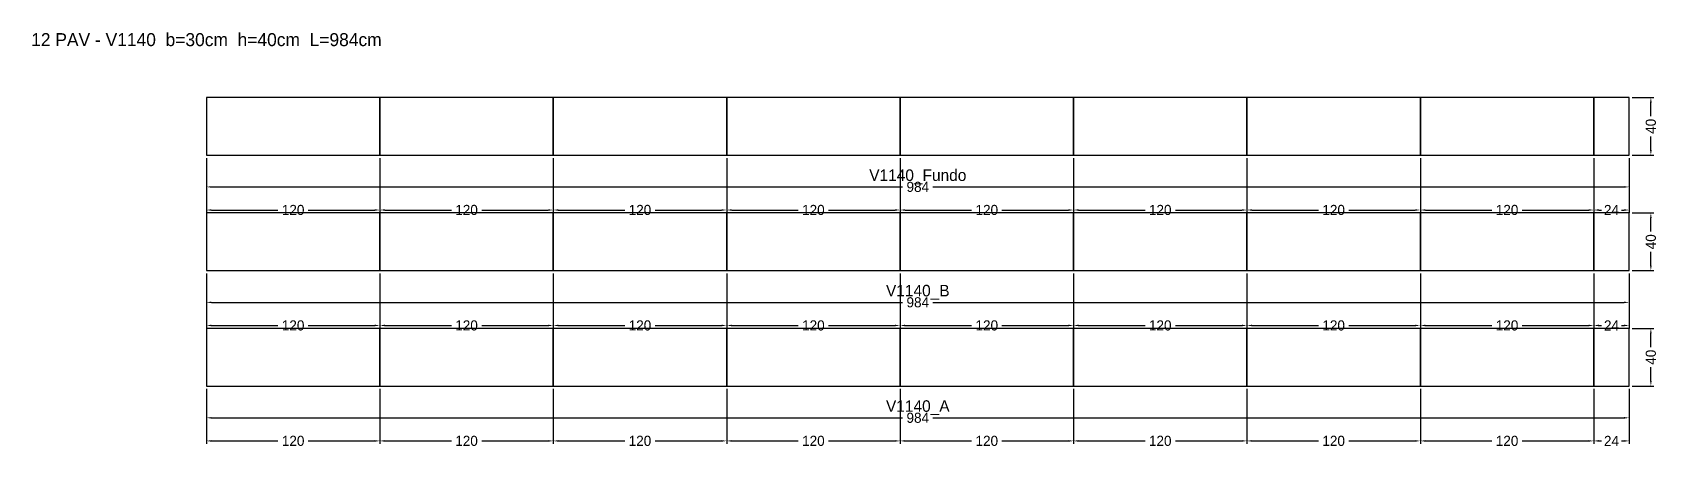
# Model space of a CAD drawing. Header units: metres. Extents: x -120 to 1004, y -43 to 245.
import ezdxf

# ---------------------------------------------------------------- set-up
doc = ezdxf.new("R2010")
doc.units = ezdxf.units.M
for name, color, linetype in [('COTA', 3, 'Continuous'), ('NOMENCLATURA', 2, 'Continuous'), ('Paineis', 7, 'Continuous'), ('Texto Secao', 2, 'Continuous')]:
    doc.layers.add(name, color=color, linetype=linetype)
doc.dimstyles.new('COTA_VIG', dxfattribs={"dimtxt": 7, "dimasz": 3.5, "dimexe": 2, "dimexo": 2, "dimgap": 1.5, "dimtad": 1, "dimdec": 1, "dimcen": 2.5, "dimclrd": 3, "dimclre": 3, "dimclrt": 3, "dimazin": 3, "dimtfac": 1, "dimtmove": 0, "dimatfit": 3})

# ---------------------------------------------------------------- blocks, each defined once
blk = doc.blocks.new('_CLOSEDFILLED')
at = {"color": 0, "linetype": 'BYBLOCK'}
blk.add_solid([(-1, 0.16), (0, 0), (-1, -0.16)], dxfattribs=at)
blk = doc.blocks.new('*D1')
at = {"color": 3}
for p, q in [((0, -2), (0, -24)), ((984.5, -2), (984.5, -24)), ((3.5, -22), (481.75, -22)), ((502.75, -22), (981, -22))]:
    blk.add_line(p, q, dxfattribs=at)
at = {"layer": 'Defpoints'}
for p in [(0, 0), (984.5, 0), (0, -22)]:
    blk.add_point(p, dxfattribs=at)
at = {"layer": 'COTA', "color": 3, "xscale": 3.5, "yscale": 3.5, "rotation": 180}
blk.add_blockref('_CLOSEDFILLED', (0, -22), dxfattribs=at)
at = {"layer": 'COTA', "color": 3, "xscale": 3.5, "yscale": 3.5}
blk.add_blockref('_CLOSEDFILLED', (984.5, -22), dxfattribs=at)
at = {"layer": 'COTA', "color": 3, "insert": (492.25, -22), "char_height": 7, "attachment_point": 5}
blk.add_mtext('984', dxfattribs=at)
blk = doc.blocks.new('*D2')
at = {"color": 3}
for p, q in [((0, -2), (0, -40)), ((120, -2), (120, -40)), ((3.5, -38), (49.5, -38)), ((70.5, -38), (116.5, -38))]:
    blk.add_line(p, q, dxfattribs=at)
at = {"layer": 'Defpoints'}
for p in [(0, 0), (120, 0), (0, -38)]:
    blk.add_point(p, dxfattribs=at)
at = {"layer": 'COTA', "color": 3, "xscale": 3.5, "yscale": 3.5, "rotation": 180}
blk.add_blockref('_CLOSEDFILLED', (0, -38), dxfattribs=at)
at = {"layer": 'COTA', "color": 3, "xscale": 3.5, "yscale": 3.5}
blk.add_blockref('_CLOSEDFILLED', (120, -38), dxfattribs=at)
at = {"layer": 'COTA', "color": 3, "insert": (60, -38), "char_height": 7, "attachment_point": 5}
blk.add_mtext('120', dxfattribs=at)
blk = doc.blocks.new('*D3')
at = {"color": 3}
for p, q in [((120, -2), (120, -40)), ((240, -2), (240, -40)), ((123.5, -38), (169.5, -38)), ((190.5, -38), (236.5, -38))]:
    blk.add_line(p, q, dxfattribs=at)
at = {"layer": 'Defpoints'}
for p in [(120, 0), (240, 0), (120, -38)]:
    blk.add_point(p, dxfattribs=at)
at = {"layer": 'COTA', "color": 3, "xscale": 3.5, "yscale": 3.5, "rotation": 180}
blk.add_blockref('_CLOSEDFILLED', (120, -38), dxfattribs=at)
at = {"layer": 'COTA', "color": 3, "xscale": 3.5, "yscale": 3.5}
blk.add_blockref('_CLOSEDFILLED', (240, -38), dxfattribs=at)
at = {"layer": 'COTA', "color": 3, "insert": (180, -38), "char_height": 7, "attachment_point": 5}
blk.add_mtext('120', dxfattribs=at)
blk = doc.blocks.new('*D4')
at = {"color": 3}
for p, q in [((240, -2), (240, -40)), ((360, -2), (360, -40)), ((243.5, -38), (289.5, -38)), ((310.5, -38), (356.5, -38))]:
    blk.add_line(p, q, dxfattribs=at)
at = {"layer": 'Defpoints'}
for p in [(240, 0), (360, 0), (240, -38)]:
    blk.add_point(p, dxfattribs=at)
at = {"layer": 'COTA', "color": 3, "xscale": 3.5, "yscale": 3.5, "rotation": 180}
blk.add_blockref('_CLOSEDFILLED', (240, -38), dxfattribs=at)
at = {"layer": 'COTA', "color": 3, "xscale": 3.5, "yscale": 3.5}
blk.add_blockref('_CLOSEDFILLED', (360, -38), dxfattribs=at)
at = {"layer": 'COTA', "color": 3, "insert": (300, -38), "char_height": 7, "attachment_point": 5}
blk.add_mtext('120', dxfattribs=at)
blk = doc.blocks.new('*D5')
at = {"color": 3}
for p, q in [((360, -2), (360, -40)), ((480, -2), (480, -40)), ((363.5, -38), (409.5, -38)), ((430.5, -38), (476.5, -38))]:
    blk.add_line(p, q, dxfattribs=at)
at = {"layer": 'Defpoints'}
for p in [(360, 0), (480, 0), (360, -38)]:
    blk.add_point(p, dxfattribs=at)
at = {"layer": 'COTA', "color": 3, "xscale": 3.5, "yscale": 3.5, "rotation": 180}
blk.add_blockref('_CLOSEDFILLED', (360, -38), dxfattribs=at)
at = {"layer": 'COTA', "color": 3, "xscale": 3.5, "yscale": 3.5}
blk.add_blockref('_CLOSEDFILLED', (480, -38), dxfattribs=at)
at = {"layer": 'COTA', "color": 3, "insert": (420, -38), "char_height": 7, "attachment_point": 5}
blk.add_mtext('120', dxfattribs=at)
blk = doc.blocks.new('*D6')
at = {"color": 3}
for p, q in [((480, -2), (480, -40)), ((600, -2), (600, -40)), ((483.5, -38), (529.5, -38)), ((550.5, -38), (596.5, -38))]:
    blk.add_line(p, q, dxfattribs=at)
at = {"layer": 'Defpoints'}
for p in [(480, 0), (600, 0), (480, -38)]:
    blk.add_point(p, dxfattribs=at)
at = {"layer": 'COTA', "color": 3, "xscale": 3.5, "yscale": 3.5, "rotation": 180}
blk.add_blockref('_CLOSEDFILLED', (480, -38), dxfattribs=at)
at = {"layer": 'COTA', "color": 3, "xscale": 3.5, "yscale": 3.5}
blk.add_blockref('_CLOSEDFILLED', (600, -38), dxfattribs=at)
at = {"layer": 'COTA', "color": 3, "insert": (540, -38), "char_height": 7, "attachment_point": 5}
blk.add_mtext('120', dxfattribs=at)
blk = doc.blocks.new('*D7')
at = {"color": 3}
for p, q in [((600, -2), (600, -40)), ((720, -2), (720, -40)), ((603.5, -38), (649.5, -38)), ((670.5, -38), (716.5, -38))]:
    blk.add_line(p, q, dxfattribs=at)
at = {"layer": 'Defpoints'}
for p in [(600, 0), (720, 0), (600, -38)]:
    blk.add_point(p, dxfattribs=at)
at = {"layer": 'COTA', "color": 3, "xscale": 3.5, "yscale": 3.5, "rotation": 180}
blk.add_blockref('_CLOSEDFILLED', (600, -38), dxfattribs=at)
at = {"layer": 'COTA', "color": 3, "xscale": 3.5, "yscale": 3.5}
blk.add_blockref('_CLOSEDFILLED', (720, -38), dxfattribs=at)
at = {"layer": 'COTA', "color": 3, "insert": (660, -38), "char_height": 7, "attachment_point": 5}
blk.add_mtext('120', dxfattribs=at)
blk = doc.blocks.new('*D8')
at = {"color": 3}
for p, q in [((720, -2), (720, -40)), ((840, -2), (840, -40)), ((723.5, -38), (769.5, -38)), ((790.5, -38), (836.5, -38))]:
    blk.add_line(p, q, dxfattribs=at)
at = {"layer": 'Defpoints'}
for p in [(720, 0), (840, 0), (720, -38)]:
    blk.add_point(p, dxfattribs=at)
at = {"layer": 'COTA', "color": 3, "xscale": 3.5, "yscale": 3.5, "rotation": 180}
blk.add_blockref('_CLOSEDFILLED', (720, -38), dxfattribs=at)
at = {"layer": 'COTA', "color": 3, "xscale": 3.5, "yscale": 3.5}
blk.add_blockref('_CLOSEDFILLED', (840, -38), dxfattribs=at)
at = {"layer": 'COTA', "color": 3, "insert": (780, -38), "char_height": 7, "attachment_point": 5}
blk.add_mtext('120', dxfattribs=at)
blk = doc.blocks.new('*D9')
at = {"color": 3}
for p, q in [((840, -2), (840, -40)), ((960, -2), (960, -40)), ((843.5, -38), (889.5, -38)), ((910.5, -38), (956.5, -38))]:
    blk.add_line(p, q, dxfattribs=at)
at = {"layer": 'Defpoints'}
for p in [(840, 0), (960, 0), (840, -38)]:
    blk.add_point(p, dxfattribs=at)
at = {"layer": 'COTA', "color": 3, "xscale": 3.5, "yscale": 3.5, "rotation": 180}
blk.add_blockref('_CLOSEDFILLED', (840, -38), dxfattribs=at)
at = {"layer": 'COTA', "color": 3, "xscale": 3.5, "yscale": 3.5}
blk.add_blockref('_CLOSEDFILLED', (960, -38), dxfattribs=at)
at = {"layer": 'COTA', "color": 3, "insert": (900, -38), "char_height": 7, "attachment_point": 5}
blk.add_mtext('120', dxfattribs=at)
blk = doc.blocks.new('*D10')
at = {"color": 3}
for p, q in [((960, -2), (960, -40)), ((984.5, -2), (984.5, -40)), ((963.5, -38), (965.25, -38)), ((979.25, -38), (981, -38))]:
    blk.add_line(p, q, dxfattribs=at)
at = {"layer": 'Defpoints'}
for p in [(960, 0), (984.5, 0), (960, -38)]:
    blk.add_point(p, dxfattribs=at)
at = {"layer": 'COTA', "color": 3, "xscale": 3.5, "yscale": 3.5, "rotation": 180}
blk.add_blockref('_CLOSEDFILLED', (960, -38), dxfattribs=at)
at = {"layer": 'COTA', "color": 3, "xscale": 3.5, "yscale": 3.5}
blk.add_blockref('_CLOSEDFILLED', (984.5, -38), dxfattribs=at)
at = {"layer": 'COTA', "color": 3, "insert": (972.25, -38), "char_height": 7, "attachment_point": 5}
blk.add_mtext('24', dxfattribs=at)
blk = doc.blocks.new('*D11')
at = {"color": 3}
for p, q in [((986.5, 40), (1001.5, 40)), ((999.5, 27), (999.5, 36.5)), ((999.5, 3.5), (999.5, 13)), ((986.5, 0), (1001.5, 0))]:
    blk.add_line(p, q, dxfattribs=at)
at = {"layer": 'Defpoints'}
for p in [(984.5, 40), (984.5, 0), (999.5, 0)]:
    blk.add_point(p, dxfattribs=at)
at = {"layer": 'COTA', "color": 3, "xscale": 3.5, "yscale": 3.5}
for p, rotation in [((999.5, 40), 90), ((999.5, 0), 270)]:
    blk.add_blockref('_CLOSEDFILLED', p, dxfattribs=dict(at, rotation=rotation))
at = {"layer": 'COTA', "color": 3, "insert": (999.5, 20), "char_height": 7, "attachment_point": 5, "rotation": 90}
blk.add_mtext('40', dxfattribs=at)
blk = doc.blocks.new('*D12')
at = {"color": 3}
for p, q in [((0, 78), (0, 56)), ((984.5, 78), (984.5, 56)), ((3.5, 58), (481.75, 58)), ((502.75, 58), (981, 58))]:
    blk.add_line(p, q, dxfattribs=at)
at = {"layer": 'Defpoints'}
for p in [(0, 80), (984.5, 80), (0, 58)]:
    blk.add_point(p, dxfattribs=at)
at = {"layer": 'COTA', "color": 3, "xscale": 3.5, "yscale": 3.5, "rotation": 180}
blk.add_blockref('_CLOSEDFILLED', (0, 58), dxfattribs=at)
at = {"layer": 'COTA', "color": 3, "xscale": 3.5, "yscale": 3.5}
blk.add_blockref('_CLOSEDFILLED', (984.5, 58), dxfattribs=at)
at = {"layer": 'COTA', "color": 3, "insert": (492.25, 58), "char_height": 7, "attachment_point": 5}
blk.add_mtext('984', dxfattribs=at)
blk = doc.blocks.new('*D13')
at = {"color": 3}
for p, q in [((0, 78), (0, 40)), ((120, 78), (120, 40)), ((3.5, 42), (49.5, 42)), ((70.5, 42), (116.5, 42))]:
    blk.add_line(p, q, dxfattribs=at)
at = {"layer": 'Defpoints'}
for p in [(0, 80), (120, 80), (0, 42)]:
    blk.add_point(p, dxfattribs=at)
at = {"layer": 'COTA', "color": 3, "xscale": 3.5, "yscale": 3.5, "rotation": 180}
blk.add_blockref('_CLOSEDFILLED', (0, 42), dxfattribs=at)
at = {"layer": 'COTA', "color": 3, "xscale": 3.5, "yscale": 3.5}
blk.add_blockref('_CLOSEDFILLED', (120, 42), dxfattribs=at)
at = {"layer": 'COTA', "color": 3, "insert": (60, 42), "char_height": 7, "attachment_point": 5}
blk.add_mtext('120', dxfattribs=at)
blk = doc.blocks.new('*D14')
at = {"color": 3}
for p, q in [((120, 78), (120, 40)), ((240, 78), (240, 40)), ((123.5, 42), (169.5, 42)), ((190.5, 42), (236.5, 42))]:
    blk.add_line(p, q, dxfattribs=at)
at = {"layer": 'Defpoints'}
for p in [(120, 80), (240, 80), (120, 42)]:
    blk.add_point(p, dxfattribs=at)
at = {"layer": 'COTA', "color": 3, "xscale": 3.5, "yscale": 3.5, "rotation": 180}
blk.add_blockref('_CLOSEDFILLED', (120, 42), dxfattribs=at)
at = {"layer": 'COTA', "color": 3, "xscale": 3.5, "yscale": 3.5}
blk.add_blockref('_CLOSEDFILLED', (240, 42), dxfattribs=at)
at = {"layer": 'COTA', "color": 3, "insert": (180, 42), "char_height": 7, "attachment_point": 5}
blk.add_mtext('120', dxfattribs=at)
blk = doc.blocks.new('*D15')
at = {"color": 3}
for p, q in [((240, 78), (240, 40)), ((360, 78), (360, 40)), ((243.5, 42), (289.5, 42)), ((310.5, 42), (356.5, 42))]:
    blk.add_line(p, q, dxfattribs=at)
at = {"layer": 'Defpoints'}
for p in [(240, 80), (360, 80), (240, 42)]:
    blk.add_point(p, dxfattribs=at)
at = {"layer": 'COTA', "color": 3, "xscale": 3.5, "yscale": 3.5, "rotation": 180}
blk.add_blockref('_CLOSEDFILLED', (240, 42), dxfattribs=at)
at = {"layer": 'COTA', "color": 3, "xscale": 3.5, "yscale": 3.5}
blk.add_blockref('_CLOSEDFILLED', (360, 42), dxfattribs=at)
at = {"layer": 'COTA', "color": 3, "insert": (300, 42), "char_height": 7, "attachment_point": 5}
blk.add_mtext('120', dxfattribs=at)
blk = doc.blocks.new('*D16')
at = {"color": 3}
for p, q in [((360, 78), (360, 40)), ((480, 78), (480, 40)), ((363.5, 42), (409.5, 42)), ((430.5, 42), (476.5, 42))]:
    blk.add_line(p, q, dxfattribs=at)
at = {"layer": 'Defpoints'}
for p in [(360, 80), (480, 80), (360, 42)]:
    blk.add_point(p, dxfattribs=at)
at = {"layer": 'COTA', "color": 3, "xscale": 3.5, "yscale": 3.5, "rotation": 180}
blk.add_blockref('_CLOSEDFILLED', (360, 42), dxfattribs=at)
at = {"layer": 'COTA', "color": 3, "xscale": 3.5, "yscale": 3.5}
blk.add_blockref('_CLOSEDFILLED', (480, 42), dxfattribs=at)
at = {"layer": 'COTA', "color": 3, "insert": (420, 42), "char_height": 7, "attachment_point": 5}
blk.add_mtext('120', dxfattribs=at)
blk = doc.blocks.new('*D17')
at = {"color": 3}
for p, q in [((480, 78), (480, 40)), ((600, 78), (600, 40)), ((483.5, 42), (529.5, 42)), ((550.5, 42), (596.5, 42))]:
    blk.add_line(p, q, dxfattribs=at)
at = {"layer": 'Defpoints'}
for p in [(480, 80), (600, 80), (480, 42)]:
    blk.add_point(p, dxfattribs=at)
at = {"layer": 'COTA', "color": 3, "xscale": 3.5, "yscale": 3.5, "rotation": 180}
blk.add_blockref('_CLOSEDFILLED', (480, 42), dxfattribs=at)
at = {"layer": 'COTA', "color": 3, "xscale": 3.5, "yscale": 3.5}
blk.add_blockref('_CLOSEDFILLED', (600, 42), dxfattribs=at)
at = {"layer": 'COTA', "color": 3, "insert": (540, 42), "char_height": 7, "attachment_point": 5}
blk.add_mtext('120', dxfattribs=at)
blk = doc.blocks.new('*D18')
at = {"color": 3}
for p, q in [((600, 78), (600, 40)), ((720, 78), (720, 40)), ((603.5, 42), (649.5, 42)), ((670.5, 42), (716.5, 42))]:
    blk.add_line(p, q, dxfattribs=at)
at = {"layer": 'Defpoints'}
for p in [(600, 80), (720, 80), (600, 42)]:
    blk.add_point(p, dxfattribs=at)
at = {"layer": 'COTA', "color": 3, "xscale": 3.5, "yscale": 3.5, "rotation": 180}
blk.add_blockref('_CLOSEDFILLED', (600, 42), dxfattribs=at)
at = {"layer": 'COTA', "color": 3, "xscale": 3.5, "yscale": 3.5}
blk.add_blockref('_CLOSEDFILLED', (720, 42), dxfattribs=at)
at = {"layer": 'COTA', "color": 3, "insert": (660, 42), "char_height": 7, "attachment_point": 5}
blk.add_mtext('120', dxfattribs=at)
blk = doc.blocks.new('*D19')
at = {"color": 3}
for p, q in [((720, 78), (720, 40)), ((840, 78), (840, 40)), ((723.5, 42), (769.5, 42)), ((790.5, 42), (836.5, 42))]:
    blk.add_line(p, q, dxfattribs=at)
at = {"layer": 'Defpoints'}
for p in [(720, 80), (840, 80), (720, 42)]:
    blk.add_point(p, dxfattribs=at)
at = {"layer": 'COTA', "color": 3, "xscale": 3.5, "yscale": 3.5, "rotation": 180}
blk.add_blockref('_CLOSEDFILLED', (720, 42), dxfattribs=at)
at = {"layer": 'COTA', "color": 3, "xscale": 3.5, "yscale": 3.5}
blk.add_blockref('_CLOSEDFILLED', (840, 42), dxfattribs=at)
at = {"layer": 'COTA', "color": 3, "insert": (780, 42), "char_height": 7, "attachment_point": 5}
blk.add_mtext('120', dxfattribs=at)
blk = doc.blocks.new('*D20')
at = {"color": 3}
for p, q in [((840, 78), (840, 40)), ((960, 78), (960, 40)), ((843.5, 42), (889.5, 42)), ((910.5, 42), (956.5, 42))]:
    blk.add_line(p, q, dxfattribs=at)
at = {"layer": 'Defpoints'}
for p in [(840, 80), (960, 80), (840, 42)]:
    blk.add_point(p, dxfattribs=at)
at = {"layer": 'COTA', "color": 3, "xscale": 3.5, "yscale": 3.5, "rotation": 180}
blk.add_blockref('_CLOSEDFILLED', (840, 42), dxfattribs=at)
at = {"layer": 'COTA', "color": 3, "xscale": 3.5, "yscale": 3.5}
blk.add_blockref('_CLOSEDFILLED', (960, 42), dxfattribs=at)
at = {"layer": 'COTA', "color": 3, "insert": (900, 42), "char_height": 7, "attachment_point": 5}
blk.add_mtext('120', dxfattribs=at)
blk = doc.blocks.new('*D21')
at = {"color": 3}
for p, q in [((960, 78), (960, 40)), ((984.5, 78), (984.5, 40)), ((963.5, 42), (965.25, 42)), ((979.25, 42), (981, 42))]:
    blk.add_line(p, q, dxfattribs=at)
at = {"layer": 'Defpoints'}
for p in [(960, 80), (984.5, 80), (960, 42)]:
    blk.add_point(p, dxfattribs=at)
at = {"layer": 'COTA', "color": 3, "xscale": 3.5, "yscale": 3.5, "rotation": 180}
blk.add_blockref('_CLOSEDFILLED', (960, 42), dxfattribs=at)
at = {"layer": 'COTA', "color": 3, "xscale": 3.5, "yscale": 3.5}
blk.add_blockref('_CLOSEDFILLED', (984.5, 42), dxfattribs=at)
at = {"layer": 'COTA', "color": 3, "insert": (972.25, 42), "char_height": 7, "attachment_point": 5}
blk.add_mtext('24', dxfattribs=at)
blk = doc.blocks.new('*D22')
at = {"color": 3}
for p, q in [((986.5, 120), (1001.5, 120)), ((999.5, 107), (999.5, 116.5)), ((999.5, 83.5), (999.5, 93)), ((986.5, 80), (1001.5, 80))]:
    blk.add_line(p, q, dxfattribs=at)
at = {"layer": 'Defpoints'}
for p in [(984.5, 120), (984.5, 80), (999.5, 80)]:
    blk.add_point(p, dxfattribs=at)
at = {"layer": 'COTA', "color": 3, "xscale": 3.5, "yscale": 3.5}
for p, rotation in [((999.5, 120), 90), ((999.5, 80), 270)]:
    blk.add_blockref('_CLOSEDFILLED', p, dxfattribs=dict(at, rotation=rotation))
at = {"layer": 'COTA', "color": 3, "insert": (999.5, 100), "char_height": 7, "attachment_point": 5, "rotation": 90}
blk.add_mtext('40', dxfattribs=at)
blk = doc.blocks.new('*D23')
at = {"color": 3}
for p, q in [((0, 158), (0, 136)), ((984.5, 158), (984.5, 136)), ((3.5, 138), (481.75, 138)), ((502.75, 138), (981, 138))]:
    blk.add_line(p, q, dxfattribs=at)
at = {"layer": 'Defpoints'}
for p in [(0, 160), (984.5, 160), (0, 138)]:
    blk.add_point(p, dxfattribs=at)
at = {"layer": 'COTA', "color": 3, "xscale": 3.5, "yscale": 3.5, "rotation": 180}
blk.add_blockref('_CLOSEDFILLED', (0, 138), dxfattribs=at)
at = {"layer": 'COTA', "color": 3, "xscale": 3.5, "yscale": 3.5}
blk.add_blockref('_CLOSEDFILLED', (984.5, 138), dxfattribs=at)
at = {"layer": 'COTA', "color": 3, "insert": (492.25, 138), "char_height": 7, "attachment_point": 5}
blk.add_mtext('984', dxfattribs=at)
blk = doc.blocks.new('*D24')
at = {"color": 3}
for p, q in [((0, 158), (0, 120)), ((120, 158), (120, 120)), ((3.5, 122), (49.5, 122)), ((70.5, 122), (116.5, 122))]:
    blk.add_line(p, q, dxfattribs=at)
at = {"layer": 'Defpoints'}
for p in [(0, 160), (120, 160), (0, 122)]:
    blk.add_point(p, dxfattribs=at)
at = {"layer": 'COTA', "color": 3, "xscale": 3.5, "yscale": 3.5, "rotation": 180}
blk.add_blockref('_CLOSEDFILLED', (0, 122), dxfattribs=at)
at = {"layer": 'COTA', "color": 3, "xscale": 3.5, "yscale": 3.5}
blk.add_blockref('_CLOSEDFILLED', (120, 122), dxfattribs=at)
at = {"layer": 'COTA', "color": 3, "insert": (60, 122), "char_height": 7, "attachment_point": 5}
blk.add_mtext('120', dxfattribs=at)
blk = doc.blocks.new('*D25')
at = {"color": 3}
for p, q in [((120, 158), (120, 120)), ((240, 158), (240, 120)), ((123.5, 122), (169.5, 122)), ((190.5, 122), (236.5, 122))]:
    blk.add_line(p, q, dxfattribs=at)
at = {"layer": 'Defpoints'}
for p in [(120, 160), (240, 160), (120, 122)]:
    blk.add_point(p, dxfattribs=at)
at = {"layer": 'COTA', "color": 3, "xscale": 3.5, "yscale": 3.5, "rotation": 180}
blk.add_blockref('_CLOSEDFILLED', (120, 122), dxfattribs=at)
at = {"layer": 'COTA', "color": 3, "xscale": 3.5, "yscale": 3.5}
blk.add_blockref('_CLOSEDFILLED', (240, 122), dxfattribs=at)
at = {"layer": 'COTA', "color": 3, "insert": (180, 122), "char_height": 7, "attachment_point": 5}
blk.add_mtext('120', dxfattribs=at)
blk = doc.blocks.new('*D26')
at = {"color": 3}
for p, q in [((240, 158), (240, 120)), ((360, 158), (360, 120)), ((243.5, 122), (289.5, 122)), ((310.5, 122), (356.5, 122))]:
    blk.add_line(p, q, dxfattribs=at)
at = {"layer": 'Defpoints'}
for p in [(240, 160), (360, 160), (240, 122)]:
    blk.add_point(p, dxfattribs=at)
at = {"layer": 'COTA', "color": 3, "xscale": 3.5, "yscale": 3.5, "rotation": 180}
blk.add_blockref('_CLOSEDFILLED', (240, 122), dxfattribs=at)
at = {"layer": 'COTA', "color": 3, "xscale": 3.5, "yscale": 3.5}
blk.add_blockref('_CLOSEDFILLED', (360, 122), dxfattribs=at)
at = {"layer": 'COTA', "color": 3, "insert": (300, 122), "char_height": 7, "attachment_point": 5}
blk.add_mtext('120', dxfattribs=at)
blk = doc.blocks.new('*D27')
at = {"color": 3}
for p, q in [((360, 158), (360, 120)), ((480, 158), (480, 120)), ((363.5, 122), (409.5, 122)), ((430.5, 122), (476.5, 122))]:
    blk.add_line(p, q, dxfattribs=at)
at = {"layer": 'Defpoints'}
for p in [(360, 160), (480, 160), (360, 122)]:
    blk.add_point(p, dxfattribs=at)
at = {"layer": 'COTA', "color": 3, "xscale": 3.5, "yscale": 3.5, "rotation": 180}
blk.add_blockref('_CLOSEDFILLED', (360, 122), dxfattribs=at)
at = {"layer": 'COTA', "color": 3, "xscale": 3.5, "yscale": 3.5}
blk.add_blockref('_CLOSEDFILLED', (480, 122), dxfattribs=at)
at = {"layer": 'COTA', "color": 3, "insert": (420, 122), "char_height": 7, "attachment_point": 5}
blk.add_mtext('120', dxfattribs=at)
blk = doc.blocks.new('*D28')
at = {"color": 3}
for p, q in [((480, 158), (480, 120)), ((600, 158), (600, 120)), ((483.5, 122), (529.5, 122)), ((550.5, 122), (596.5, 122))]:
    blk.add_line(p, q, dxfattribs=at)
at = {"layer": 'Defpoints'}
for p in [(480, 160), (600, 160), (480, 122)]:
    blk.add_point(p, dxfattribs=at)
at = {"layer": 'COTA', "color": 3, "xscale": 3.5, "yscale": 3.5, "rotation": 180}
blk.add_blockref('_CLOSEDFILLED', (480, 122), dxfattribs=at)
at = {"layer": 'COTA', "color": 3, "xscale": 3.5, "yscale": 3.5}
blk.add_blockref('_CLOSEDFILLED', (600, 122), dxfattribs=at)
at = {"layer": 'COTA', "color": 3, "insert": (540, 122), "char_height": 7, "attachment_point": 5}
blk.add_mtext('120', dxfattribs=at)
blk = doc.blocks.new('*D29')
at = {"color": 3}
for p, q in [((600, 158), (600, 120)), ((720, 158), (720, 120)), ((603.5, 122), (649.5, 122)), ((670.5, 122), (716.5, 122))]:
    blk.add_line(p, q, dxfattribs=at)
at = {"layer": 'Defpoints'}
for p in [(600, 160), (720, 160), (600, 122)]:
    blk.add_point(p, dxfattribs=at)
at = {"layer": 'COTA', "color": 3, "xscale": 3.5, "yscale": 3.5, "rotation": 180}
blk.add_blockref('_CLOSEDFILLED', (600, 122), dxfattribs=at)
at = {"layer": 'COTA', "color": 3, "xscale": 3.5, "yscale": 3.5}
blk.add_blockref('_CLOSEDFILLED', (720, 122), dxfattribs=at)
at = {"layer": 'COTA', "color": 3, "insert": (660, 122), "char_height": 7, "attachment_point": 5}
blk.add_mtext('120', dxfattribs=at)
blk = doc.blocks.new('*D30')
at = {"color": 3}
for p, q in [((720, 158), (720, 120)), ((840, 158), (840, 120)), ((723.5, 122), (769.5, 122)), ((790.5, 122), (836.5, 122))]:
    blk.add_line(p, q, dxfattribs=at)
at = {"layer": 'Defpoints'}
for p in [(720, 160), (840, 160), (720, 122)]:
    blk.add_point(p, dxfattribs=at)
at = {"layer": 'COTA', "color": 3, "xscale": 3.5, "yscale": 3.5, "rotation": 180}
blk.add_blockref('_CLOSEDFILLED', (720, 122), dxfattribs=at)
at = {"layer": 'COTA', "color": 3, "xscale": 3.5, "yscale": 3.5}
blk.add_blockref('_CLOSEDFILLED', (840, 122), dxfattribs=at)
at = {"layer": 'COTA', "color": 3, "insert": (780, 122), "char_height": 7, "attachment_point": 5}
blk.add_mtext('120', dxfattribs=at)
blk = doc.blocks.new('*D31')
at = {"color": 3}
for p, q in [((840, 158), (840, 120)), ((960, 158), (960, 120)), ((843.5, 122), (889.5, 122)), ((910.5, 122), (956.5, 122))]:
    blk.add_line(p, q, dxfattribs=at)
at = {"layer": 'Defpoints'}
for p in [(840, 160), (960, 160), (840, 122)]:
    blk.add_point(p, dxfattribs=at)
at = {"layer": 'COTA', "color": 3, "xscale": 3.5, "yscale": 3.5, "rotation": 180}
blk.add_blockref('_CLOSEDFILLED', (840, 122), dxfattribs=at)
at = {"layer": 'COTA', "color": 3, "xscale": 3.5, "yscale": 3.5}
blk.add_blockref('_CLOSEDFILLED', (960, 122), dxfattribs=at)
at = {"layer": 'COTA', "color": 3, "insert": (900, 122), "char_height": 7, "attachment_point": 5}
blk.add_mtext('120', dxfattribs=at)
blk = doc.blocks.new('*D32')
at = {"color": 3}
for p, q in [((960, 158), (960, 120)), ((984.5, 158), (984.5, 120)), ((963.5, 122), (965.25, 122)), ((979.25, 122), (981, 122))]:
    blk.add_line(p, q, dxfattribs=at)
at = {"layer": 'Defpoints'}
for p in [(960, 160), (984.5, 160), (960, 122)]:
    blk.add_point(p, dxfattribs=at)
at = {"layer": 'COTA', "color": 3, "xscale": 3.5, "yscale": 3.5, "rotation": 180}
blk.add_blockref('_CLOSEDFILLED', (960, 122), dxfattribs=at)
at = {"layer": 'COTA', "color": 3, "xscale": 3.5, "yscale": 3.5}
blk.add_blockref('_CLOSEDFILLED', (984.5, 122), dxfattribs=at)
at = {"layer": 'COTA', "color": 3, "insert": (972.25, 122), "char_height": 7, "attachment_point": 5}
blk.add_mtext('24', dxfattribs=at)
blk = doc.blocks.new('*D33')
at = {"color": 3}
for p, q in [((986.5, 200), (1001.5, 200)), ((999.5, 187), (999.5, 196.5)), ((999.5, 163.5), (999.5, 173)), ((986.5, 160), (1001.5, 160))]:
    blk.add_line(p, q, dxfattribs=at)
at = {"layer": 'Defpoints'}
for p in [(984.5, 200), (984.5, 160), (999.5, 160)]:
    blk.add_point(p, dxfattribs=at)
at = {"layer": 'COTA', "color": 3, "xscale": 3.5, "yscale": 3.5}
for p, rotation in [((999.5, 200), 90), ((999.5, 160), 270)]:
    blk.add_blockref('_CLOSEDFILLED', p, dxfattribs=dict(at, rotation=rotation))
at = {"layer": 'COTA', "color": 3, "insert": (999.5, 180), "char_height": 7, "attachment_point": 5, "rotation": 90}
blk.add_mtext('40', dxfattribs=at)

msp = doc.modelspace()

# ---------------------------------------------------------------- linework, layer by layer
at = {"layer": 'Paineis'}
for points in [[(0, 160), (120, 160), (120, 200), (0, 200)], [(120, 160), (240, 160), (240, 200), (120, 200)], [(240, 160), (360, 160), (360, 200), (240, 200)], [(360, 160), (480, 160), (480, 200), (360, 200)], [(480, 160), (600, 160), (600, 200), (480, 200)], [(600, 160), (720, 160), (720, 200), (600, 200)], [(720, 160), (840, 160), (840, 200), (720, 200)], [(840, 160), (960, 160), (960, 200), (840, 200)], [(960, 160), (984.5, 160), (984.5, 200), (960, 200)], [(0, 80), (120, 80), (120, 120), (0, 120)], [(120, 80), (240, 80), (240, 120), (120, 120)], [(240, 80), (360, 80), (360, 120), (240, 120)], [(360, 80), (480, 80), (480, 120), (360, 120)], [(480, 80), (600, 80), (600, 120), (480, 120)], [(600, 80), (720, 80), (720, 120), (600, 120)], [(720, 80), (840, 80), (840, 120), (720, 120)], [(840, 80), (960, 80), (960, 120), (840, 120)], [(960, 80), (984.5, 80), (984.5, 120), (960, 120)], [(0, 0), (120, 0), (120, 40), (0, 40)], [(120, 0), (240, 0), (240, 40), (120, 40)], [(240, 0), (360, 0), (360, 40), (240, 40)], [(360, 0), (480, 0), (480, 40), (360, 40)], [(480, 0), (600, 0), (600, 40), (480, 40)], [(600, 0), (720, 0), (720, 40), (600, 40)], [(720, 0), (840, 0), (840, 40), (720, 40)], [(840, 0), (960, 0), (960, 40), (840, 40)], [(960, 0), (984.5, 0), (984.5, 40), (960, 40)]]:
    msp.add_lwpolyline(points, close=True, dxfattribs=at)

# ---------------------------------------------------------------- texts
at = {"layer": 'NOMENCLATURA', "insert": (0, 240), "char_height": 9, "width": 1004.5, "attachment_point": 5}
msp.add_mtext('12 PAV - V1140  b=30cm  h=40cm  L=984cm', dxfattribs=at)
at = {"layer": 'Texto Secao', "char_height": 8, "width": 1004.5, "attachment_point": 5}
for s, insert in [('V1140_Fundo', (492.25, 145)), ('V1140_B', (492.25, 65)), ('V1140_A', (492.25, -15))]:
    msp.add_mtext(s, dxfattribs=dict(at, insert=insert))

# ---------------------------------------------------------------- dimensions: what is measured, and where the dimension line sits
at = {"layer": 'COTA'}
for base, p1, p2, picture, middle in [((999.5, 160), (984.5, 160), (984.5, 200), '*D33', (999.5, 180)), ((999.5, 80), (984.5, 80), (984.5, 120), '*D22', (999.5, 100)), ((999.5, 0), (984.5, 0), (984.5, 40), '*D11', (999.5, 20))]:
    dim = msp.add_linear_dim(base=base, p1=p1, p2=p2, angle=90, dimstyle='COTA_VIG', dxfattribs=at)
    dim.commit()
    dim.dimension.update_dxf_attribs({"geometry": picture, "text_midpoint": middle})
for base, p1, p2, picture, middle in [((0, 138), (0, 160), (984.5, 160), '*D23', (492.25, 138)), ((0, 122), (0, 160), (120, 160), '*D24', (60, 122)), ((120, 122), (120, 160), (240, 160), '*D25', (180, 122)), ((240, 122), (240, 160), (360, 160), '*D26', (300, 122)), ((360, 122), (360, 160), (480, 160), '*D27', (420, 122)), ((480, 122), (480, 160), (600, 160), '*D28', (540, 122)), ((600, 122), (600, 160), (720, 160), '*D29', (660, 122)), ((720, 122), (720, 160), (840, 160), '*D30', (780, 122)), ((840, 122), (840, 160), (960, 160), '*D31', (900, 122)), ((960, 122), (960, 160), (984.5, 160), '*D32', (972.25, 122)), ((0, 58), (0, 80), (984.5, 80), '*D12', (492.25, 58)), ((0, 42), (0, 80), (120, 80), '*D13', (60, 42)), ((120, 42), (120, 80), (240, 80), '*D14', (180, 42)), ((240, 42), (240, 80), (360, 80), '*D15', (300, 42)), ((360, 42), (360, 80), (480, 80), '*D16', (420, 42)), ((480, 42), (480, 80), (600, 80), '*D17', (540, 42)), ((600, 42), (600, 80), (720, 80), '*D18', (660, 42)), ((720, 42), (720, 80), (840, 80), '*D19', (780, 42)), ((840, 42), (840, 80), (960, 80), '*D20', (900, 42)), ((960, 42), (960, 80), (984.5, 80), '*D21', (972.25, 42)), ((0, -22), (0, 0), (984.5, 0), '*D1', (492.25, -22)), ((0, -38), (0, 0), (120, 0), '*D2', (60, -38)), ((120, -38), (120, 0), (240, 0), '*D3', (180, -38)), ((240, -38), (240, 0), (360, 0), '*D4', (300, -38)), ((360, -38), (360, 0), (480, 0), '*D5', (420, -38)), ((480, -38), (480, 0), (600, 0), '*D6', (540, -38)), ((600, -38), (600, 0), (720, 0), '*D7', (660, -38)), ((720, -38), (720, 0), (840, 0), '*D8', (780, -38)), ((840, -38), (840, 0), (960, 0), '*D9', (900, -38)), ((960, -38), (960, 0), (984.5, 0), '*D10', (972.25, -38))]:
    dim = msp.add_linear_dim(base=base, p1=p1, p2=p2, dimstyle='COTA_VIG', dxfattribs=at)
    dim.commit()
    dim.dimension.update_dxf_attribs({"geometry": picture, "text_midpoint": middle})

doc.saveas('drawing.dxf')
